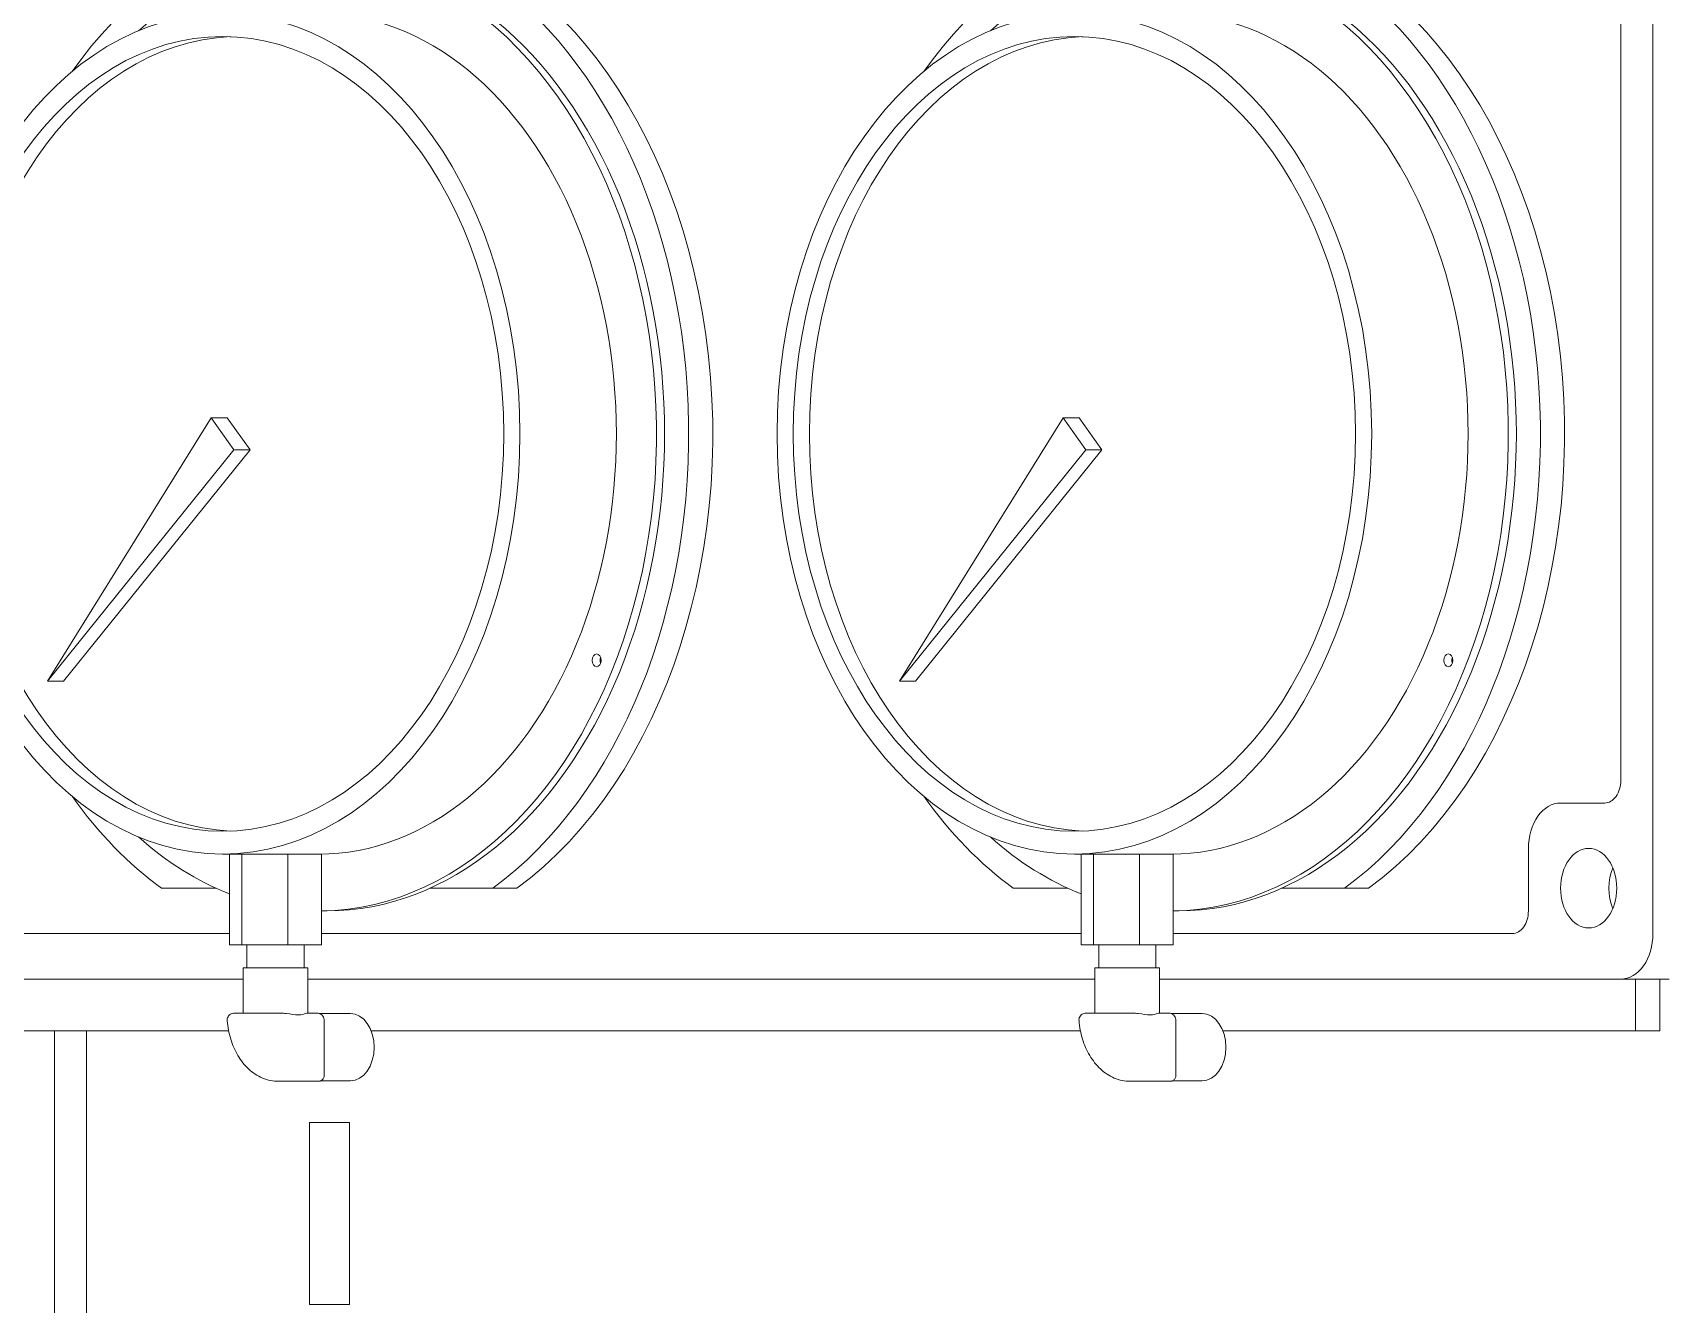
# Model space of a CAD drawing. Header units: inches. Extents: x 20 to 536, y 8 to 344.
# Drawn here: x 231.23 to 240.21, y 120.11 to 127.11 of the extents above; entities that cross this region are included whole.
import ezdxf

# ---------------------------------------------------------------- set-up
doc = ezdxf.new("R2010")
doc.units = ezdxf.units.IN
doc.header["$LTSCALE"] = 16
doc.header["$MEASUREMENT"] = 0
doc.layers.add('Visible (ANSI)', color=7, linetype='Continuous', lineweight=50)

msp = doc.modelspace()

# ---------------------------------------------------------------- linework, layer by layer
at = {"layer": 'Visible (ANSI)', "linetype": 'Continuous', "lineweight": 18}
for p, q in [((240.144965, 129.653472), (240.144965, 122.153472)), ((239.968163, 128.809722), (239.968163, 122.997222)), ((231.315881, 123.542193), (232.215926, 124.991826)), ((232.304315, 124.991826), (232.215926, 124.991826)), ((232.215926, 124.991826), (232.340926, 124.815049)), ((232.304315, 124.991826), (232.429315, 124.815049)), ((236.000414, 123.542193), (236.900459, 124.991826)), ((236.988848, 124.991826), (236.900459, 124.991826)), ((236.900459, 124.991826), (237.025459, 124.815049)), ((236.988848, 124.991826), (237.113848, 124.815049)), ((232.340926, 124.815049), (231.315881, 123.542193)), ((232.429315, 124.815049), (231.404269, 123.542193)), ((232.429315, 124.815049), (232.340926, 124.815049)), ((237.025459, 124.815049), (236.000414, 123.542193)), ((237.113848, 124.815049), (236.088802, 123.542193)), ((237.113848, 124.815049), (237.025459, 124.815049)), ((231.404269, 123.542193), (231.315881, 123.542193)), ((236.088802, 123.542193), (236.000414, 123.542193)), ((239.879775, 122.872222), (239.636732, 122.872222)), ((232.38389, 122.590937), (232.278426, 122.590937)), ((232.316019, 122.590937), (232.316019, 122.090937)), ((232.38389, 122.590937), (232.38389, 122.090937)), ((232.637186, 122.590937), (232.38389, 122.590937)), ((232.637186, 122.590937), (232.637186, 122.090937)), ((232.822612, 122.590937), (232.637186, 122.590937)), ((232.822612, 122.590937), (232.822612, 122.090937)), ((237.068423, 122.590937), (236.962959, 122.590937)), ((237.000552, 122.590937), (237.000552, 122.090937)), ((237.068423, 122.590937), (237.068423, 122.090937)), ((237.321719, 122.590937), (237.068423, 122.590937)), ((237.321719, 122.590937), (237.321719, 122.090937)), ((237.507145, 122.590937), (237.321719, 122.590937)), ((237.507145, 122.590937), (237.507145, 122.090937)), ((239.459955, 122.622222), (239.459955, 122.278508)), ((232.24264, 122.403508), (231.941768, 122.403508)), ((233.764133, 122.403508), (233.419067, 122.403508)), ((233.896716, 122.403508), (233.764133, 122.403508)), ((236.927173, 122.403508), (236.626301, 122.403508)), ((238.448666, 122.403508), (238.1036, 122.403508)), ((238.581248, 122.403508), (238.448666, 122.403508)), ((232.852951, 122.278437), (232.822612, 122.278437)), ((237.537483, 122.278437), (237.507145, 122.278437)), ((232.316019, 122.153508), (231.018868, 122.153508)), ((237.000552, 122.153508), (232.822612, 122.153508)), ((239.371566, 122.153508), (237.507145, 122.153508)), ((232.316019, 122.090937), (232.38389, 122.090937)), ((232.38389, 122.090937), (232.637186, 122.090937)), ((232.412335, 122.090937), (232.412335, 121.965937)), ((232.637186, 122.090937), (232.822612, 122.090937)), ((232.726296, 122.090937), (232.726296, 121.965937)), ((237.000552, 122.090937), (237.068423, 122.090937)), ((237.068423, 122.090937), (237.321719, 122.090937)), ((237.096868, 122.090937), (237.096868, 121.965937)), ((237.321719, 122.090937), (237.507145, 122.090937)), ((237.410829, 122.090937), (237.410829, 121.965937)), ((232.746815, 121.965937), (232.391817, 121.965937)), ((232.391817, 121.965937), (232.391817, 121.715937)), ((232.746815, 121.965937), (232.746815, 121.715937)), ((237.431347, 121.965937), (237.076349, 121.965937)), ((237.076349, 121.965937), (237.076349, 121.715937)), ((237.431347, 121.965937), (237.431347, 121.715937)), ((232.391817, 121.903472), (230.422246, 121.903472)), ((237.076349, 121.903472), (232.746815, 121.903472)), ((239.968188, 121.903472), (237.431347, 121.903472)), ((239.968188, 121.903472), (240.233353, 121.903472)), ((240.049505, 121.618472), (240.049505, 121.903472)), ((240.182088, 121.903472), (240.182088, 121.618472)), ((232.428241, 121.715937), (232.342577, 121.715937)), ((232.547259, 121.715937), (232.461594, 121.715937)), ((232.598998, 121.715937), (232.547259, 121.715937)), ((232.796979, 121.715937), (232.744315, 121.715937)), ((232.810733, 121.713697), (232.981016, 121.713697)), ((237.112774, 121.715937), (237.02711, 121.715937)), ((237.231792, 121.715937), (237.146127, 121.715937)), ((237.283531, 121.715937), (237.231792, 121.715937)), ((237.481511, 121.715937), (237.428848, 121.715937)), ((237.495266, 121.713697), (237.665549, 121.713697)), ((230.998538, 121.618472), (232.31172, 121.618472)), ((231.354008, 118.243472), (231.354008, 121.618472)), ((231.530785, 121.618472), (231.530785, 118.993472)), ((232.836498, 121.676418), (232.836498, 121.370937)), ((233.095504, 121.618472), (236.996253, 121.618472)), ((237.52103, 121.676418), (237.52103, 121.370937)), ((237.780036, 121.618472), (240.049505, 121.618472)), ((240.182088, 121.618472), (240.049505, 121.618472)), ((232.585605, 121.340937), (232.806497, 121.340937)), ((232.817922, 121.343178), (232.981016, 121.343178)), ((237.270137, 121.340937), (237.49103, 121.340937)), ((237.502455, 121.343178), (237.665549, 121.343178)), ((232.976777, 121.113472), (232.756459, 121.113472)), ((232.756459, 120.113472), (232.756459, 121.113472)), ((232.976777, 120.113472), (232.976777, 121.113472)), ((232.976777, 120.113472), (232.756459, 120.113472))]:
    msp.add_line(p, q, dxfattribs=at)
for centre, major_axis, start_param, end_param in [((232.852951, 124.903437), (0, 2.8125), 3.61752935, 7.06578924), ((237.537483, 124.903437), (0, 2.8125), 3.61752935, 7.06578924), ((232.808756, 124.903437), (0, 2.625), 3.14905726, 6.8473643), ((232.985533, 124.903437), (0, 2.8125), 3.61752935, 6.28318531), ((237.493289, 124.903437), (0, 2.625), 3.14905726, 6.8473643), ((237.670066, 124.903437), (0, 2.8125), 3.61752935, 6.28318531), ((232.852951, 124.903437), (0, 2.625), 3.14159265, 6.28318531), ((237.537483, 124.903437), (0, 2.625), 3.14159265, 6.28318531), ((232.808756, 124.903437), (0, 2.3125), 3.14159265, 6.28318531), ((237.493289, 124.903437), (0, 2.3125), 3.14159265, 6.28318531), ((232.366815, 124.903437), (0, 2.186419), 0.02858945, 3.1130032), ((237.051348, 124.903437), (0, 2.186419), 0.02858945, 3.1130032), ((234.379225, 123.657239), (0, -0.035), 4.24524287, 5.17953509), ((239.063758, 123.657239), (0, -0.035), 4.24524287, 5.17953509), ((239.879775, 122.997222), (0, -0.125), 0, 1.57079633), ((232.852951, 124.903437), (0, 2.8125), 2.35898872, 2.66565596), ((237.537483, 124.903437), (0, 2.8125), 2.35898872, 2.66565596), ((239.636732, 122.622222), (0, 0.25), 0, 1.57079633), ((232.808756, 124.903437), (0, -2.625), 5.71900631, 6.01450316), ((237.493289, 124.903437), (0, -2.625), 5.71900631, 6.01450316), ((240.056576, 122.403472), (0, -0.21875), 4.17128945, 5.25348851), ((239.371566, 122.278508), (0, -0.125), 0, 1.57079633), ((239.968188, 122.153472), (0, -0.25), 0, 1.57079633), ((232.981016, 121.528437), (0, -0.18526), 0, 3.14159265), ((237.665549, 121.528437), (0, -0.18526), 0, 3.14159265)]:
    msp.add_ellipse(centre, major_axis=major_axis, ratio=0.70710678, start_param=start_param, end_param=end_param, dxfattribs=at)
for centre, major_axis in [((232.278426, 124.903437), (0, 2.3125)), ((236.962959, 124.903437), (0, 2.3125)), ((232.278426, 124.903437), (0, 2.186419)), ((236.962959, 124.903437), (0, 2.186419)), ((234.335031, 123.657239), (0, -0.035)), ((239.019564, 123.657239), (0, -0.035)), ((239.791411, 122.403472), (0, 0.21875))]:
    msp.add_ellipse(centre, major_axis=major_axis, ratio=0.70710678, dxfattribs=at)
for points, knots in [([(232.303883, 121.673996), (232.30363, 121.677019), (232.303637, 121.680378), (232.304803, 121.687818), (232.305979, 121.691916), (232.310099, 121.699714), (232.312868, 121.703352), (232.3193, 121.709061), (232.322797, 121.711212), (232.330269, 121.714403), (232.334223, 121.715302), (232.339488, 121.715864), (232.341063, 121.715937), (232.342577, 121.715937)], [-0.0707729563, -0.0707729563, -0.0707729563, -0.0707729563, -0.056618365, -0.056618365, -0.0424637738, -0.0424637738, -0.0299156916, -0.0299156916, -0.0184819955, -0.0184819955, -0.0057316027, -0.0057316027, 0, 0, 0, 0]), ([(232.428241, 121.715937), (232.433154, 121.715979), (232.438404, 121.715896), (232.443805, 121.715896), (232.449206, 121.715896), (232.455205, 121.715979), (232.461594, 121.715937)], [1.118517942, 1.118517942, 1.118517942, 1.118517942, 1.176718059, 1.176718059, 1.176718059, 1.234918175, 1.234918175, 1.234918175, 1.234918175]), ([(232.598998, 121.715937), (232.60897, 121.71594), (232.618929, 121.715118), (232.653247, 121.711105), (232.67633, 121.706659), (232.694826, 121.706659), (232.713323, 121.706659), (232.727877, 121.711105), (232.740053, 121.715118), (232.742621, 121.71594), (232.744315, 121.715937)], [2.000751798, 2.000751798, 2.000751798, 2.000751798, 2.079672535, 2.079672535, 2.279000165, 2.279000165, 2.279000165, 2.478327794, 2.478327794, 2.557248531, 2.557248531, 2.557248531, 2.557248531]), ([(232.836498, 121.676418), (232.836498, 121.679843), (232.836127, 121.683545), (232.83405, 121.691348), (232.832305, 121.695459), (232.827331, 121.702766), (232.824243, 121.705961), (232.817404, 121.710941), (232.813703, 121.712734), (232.806166, 121.715192), (232.802362, 121.715755), (232.798215, 121.715925), (232.797593, 121.715937), (232.796979, 121.715937)], [-0.785398163, -0.785398163, -0.785398163, -0.785398163, -0.628318531, -0.628318531, -0.471238898, -0.471238898, -0.327604468, -0.327604468, -0.185241482, -0.185241482, -0.028161849, -0.028161849, 0, 0, 0, 0]), ([(236.988416, 121.673996), (236.988163, 121.677019), (236.98817, 121.680378), (236.989336, 121.687818), (236.990512, 121.691916), (236.994632, 121.699714), (236.997401, 121.703352), (237.003832, 121.709061), (237.00733, 121.711212), (237.014802, 121.714403), (237.018755, 121.715302), (237.024021, 121.715864), (237.025596, 121.715937), (237.02711, 121.715937)], [-0.0707729563, -0.0707729563, -0.0707729563, -0.0707729563, -0.056618365, -0.056618365, -0.0424637738, -0.0424637738, -0.0299156916, -0.0299156916, -0.0184819955, -0.0184819955, -0.0057316027, -0.0057316027, 0, 0, 0, 0]), ([(237.112774, 121.715937), (237.117686, 121.715979), (237.122937, 121.715896), (237.128338, 121.715896), (237.133738, 121.715896), (237.139738, 121.715979), (237.146127, 121.715937)], [1.118517942, 1.118517942, 1.118517942, 1.118517942, 1.176718059, 1.176718059, 1.176718059, 1.234918175, 1.234918175, 1.234918175, 1.234918175]), ([(237.283531, 121.715937), (237.293503, 121.71594), (237.303461, 121.715118), (237.33778, 121.711105), (237.360862, 121.706659), (237.379359, 121.706659), (237.397856, 121.706659), (237.41241, 121.711105), (237.424585, 121.715118), (237.427154, 121.71594), (237.428848, 121.715937)], [2.000751798, 2.000751798, 2.000751798, 2.000751798, 2.079672535, 2.079672535, 2.279000165, 2.279000165, 2.279000165, 2.478327794, 2.478327794, 2.557248531, 2.557248531, 2.557248531, 2.557248531]), ([(237.52103, 121.676418), (237.52103, 121.679843), (237.520659, 121.683545), (237.518583, 121.691348), (237.516838, 121.695459), (237.511864, 121.702766), (237.508776, 121.705961), (237.501937, 121.710941), (237.498235, 121.712734), (237.490699, 121.715192), (237.486895, 121.715755), (237.482748, 121.715925), (237.482125, 121.715937), (237.481511, 121.715937)], [-0.785398163, -0.785398163, -0.785398163, -0.785398163, -0.628318531, -0.628318531, -0.471238898, -0.471238898, -0.327604468, -0.327604468, -0.185241482, -0.185241482, -0.028161849, -0.028161849, 0, 0, 0, 0]), ([(232.303883, 121.673996), (232.306758, 121.63964), (232.313182, 121.605768), (232.332903, 121.541317), (232.346197, 121.510737), (232.37926, 121.455112), (232.399038, 121.430054), (232.444458, 121.38786), (232.47015, 121.370732), (232.525739, 121.347221), (232.555638, 121.340937), (232.585605, 121.340937)], [1.688601, 1.688601, 1.688601, 1.688601, 1.97919933, 1.97919933, 2.26979766, 2.26979766, 2.56039599, 2.56039599, 2.85099432, 2.85099432, 3.14159265, 3.14159265, 3.14159265, 3.14159265]), ([(236.988416, 121.673996), (236.991291, 121.63964), (236.997715, 121.605768), (237.017436, 121.541317), (237.03073, 121.510737), (237.063793, 121.455112), (237.083571, 121.430054), (237.128991, 121.38786), (237.154683, 121.370732), (237.210272, 121.347221), (237.240171, 121.340937), (237.270137, 121.340937)], [1.688601, 1.688601, 1.688601, 1.688601, 1.97919933, 1.97919933, 2.26979766, 2.26979766, 2.56039599, 2.56039599, 2.85099432, 2.85099432, 3.14159265, 3.14159265, 3.14159265, 3.14159265]), ([(232.836498, 121.370937), (232.836498, 121.367737), (232.835951, 121.364505), (232.834041, 121.358624), (232.832659, 121.356045), (232.829445, 121.35135), (232.827618, 121.349531), (232.82361, 121.34609), (232.821714, 121.345028), (232.817366, 121.342793), (232.815779, 121.342381), (232.811476, 121.341181), (232.810617, 121.341211), (232.808769, 121.341005), (232.808302, 121.340989), (232.807543, 121.340953), (232.807303, 121.340948), (232.806917, 121.34094), (232.806776, 121.340938), (232.806599, 121.340937), (232.806546, 121.340937), (232.806497, 121.340937)], [0.064618900269, 0.064618900269, 0.064618900269, 0.064618900269, 0.064621879258, 0.064621879258, 0.064625073971, 0.064625073971, 0.064629179528, 0.064629179528, 0.06463548821, 0.06463548821, 0.06464744586, 0.06464744586, 0.06467763633, 0.06467763633, 0.064717215016, 0.064717215016, 0.064756793701, 0.064756793701, 0.064796372387, 0.064796372387, 0.064816793698, 0.064816793698, 0.064816793698, 0.064816793698]), ([(237.52103, 121.370937), (237.52103, 121.367737), (237.520484, 121.364505), (237.518573, 121.358624), (237.517192, 121.356045), (237.513977, 121.35135), (237.512151, 121.349531), (237.508143, 121.34609), (237.506247, 121.345028), (237.501899, 121.342793), (237.500312, 121.342381), (237.496009, 121.341181), (237.495149, 121.341211), (237.493302, 121.341005), (237.492835, 121.340989), (237.492076, 121.340953), (237.491836, 121.340948), (237.491449, 121.34094), (237.491309, 121.340938), (237.491132, 121.340937), (237.491079, 121.340937), (237.49103, 121.340937)], [0.064618900269, 0.064618900269, 0.064618900269, 0.064618900269, 0.064621879258, 0.064621879258, 0.064625073971, 0.064625073971, 0.064629179528, 0.064629179528, 0.06463548821, 0.06463548821, 0.06464744586, 0.06464744586, 0.06467763633, 0.06467763633, 0.064717215015, 0.064717215015, 0.064756793701, 0.064756793701, 0.064796372387, 0.064796372387, 0.064816793698, 0.064816793698, 0.064816793698, 0.064816793698])]:
    msp.add_open_spline(points, degree=3, knots=knots, dxfattribs=at)

doc.saveas('drawing.dxf')
